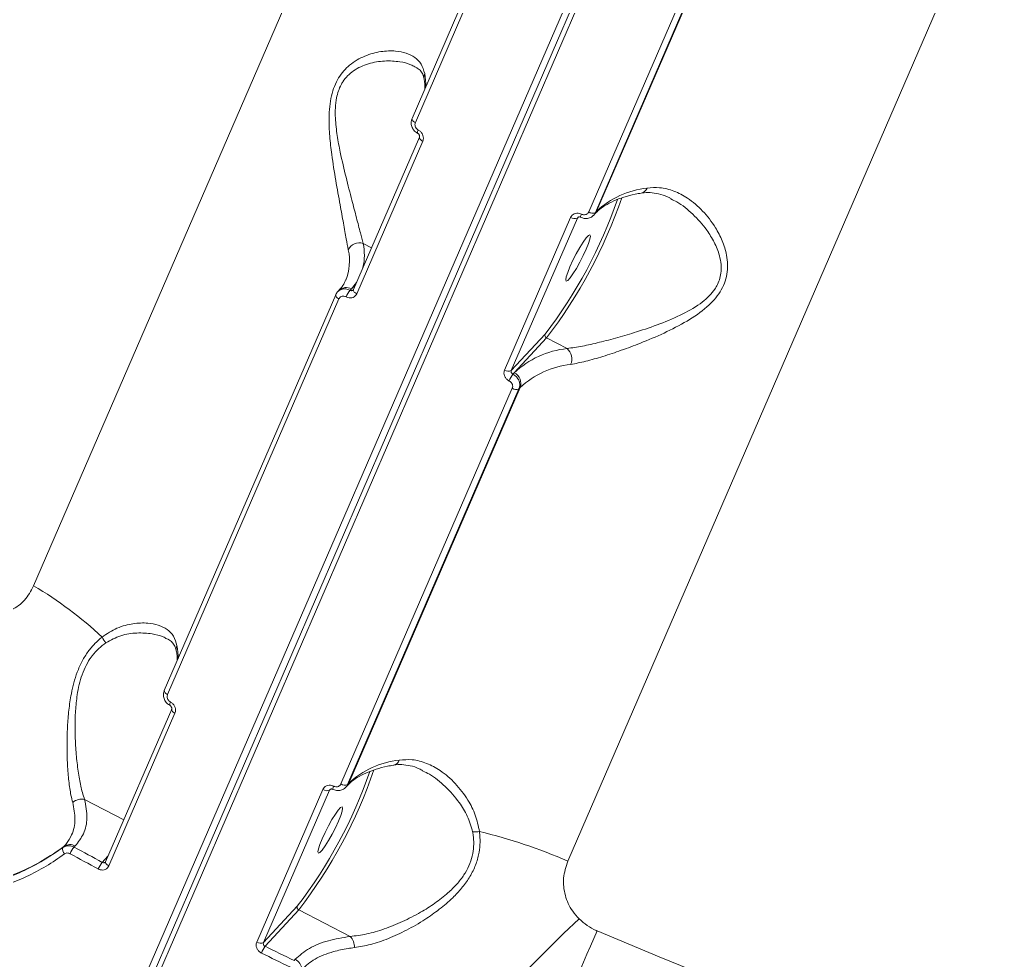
# Model space of a CAD drawing. Header units: millimetres. Extents: x -5550 to 7488, y -4093 to 4627.
# Drawn here: x -3316.1 to -3147.2, y 274.5 to 437.4 of the extents above; entities that cross this region are included whole.
import ezdxf

# ---------------------------------------------------------------- set-up
doc = ezdxf.new("R2010")
doc.units = ezdxf.units.MM
doc.layers.add('DIKOM_ОБЪЕКТ', color=7, linetype='Continuous')

msp = doc.modelspace()

# ---------------------------------------------------------------- linework, layer by layer
at = {"layer": 'DIKOM_ОБЪЕКТ', "color": 7, "linetype": 'Continuous', "lineweight": 15}
for p, q in [((-3132.251, 646.156), (-3305.244, 246.708)), ((-3131.094, 645.981), (-3304.087, 246.533)), ((-3303.479, 245.798), (-3130.486, 645.246)), ((-3188.566, 628.219), (-3313.664, 339.362)), ((-3221.217, 291.695), (-3096.119, 580.552)), ((-3218.497, 488.793), (-3248.164, 420.293)), ((-3247.593, 419.579), (-3217.927, 488.079)), ((-3187.922, 472.608), (-3217.588, 404.107)), ((-3216.432, 404.007), (-3186.765, 472.508)), ((-3186.56, 472.729), (-3216.226, 404.229)), ((-3246.885, 417.063), (-3258.323, 390.654)), ((-3257.747, 389.936), (-3246.31, 416.346)), ((-3216.727, 403.554), (-3216.521, 403.776)), ((-3216.226, 404.229), (-3216.432, 404.007)), ((-3220.717, 403.15), (-3232.154, 376.74)), ((-3230.993, 376.638), (-3219.555, 403.048)), ((-3219.555, 403.048), (-3219.407, 403.207)), ((-3219.555, 403.048), (-3219.479, 403.161)), ((-3256.627, 398.66), (-3255.179, 397.913)), ((-3260.85, 390.487), (-3261.057, 390.265)), ((-3258.67, 390.778), (-3258.888, 390.543)), ((-3257.919, 391.587), (-3258.67, 390.778)), ((-3261.388, 389.757), (-3291.054, 321.256)), ((-3290.484, 320.542), (-3260.818, 389.042)), ((-3261.351, 389.813), (-3261.388, 389.757)), ((-3225.15, 382.935), (-3230.993, 376.638)), ((-3230.497, 376.251), (-3224.888, 382.295)), ((-3221.322, 380.456), (-3224.888, 382.295)), ((-3230.715, 376.016), (-3230.497, 376.251)), ((-3230.812, 373.571), (-3260.479, 305.071)), ((-3259.322, 304.971), (-3229.656, 373.471)), ((-3229.451, 373.693), (-3259.117, 305.192)), ((-3229.656, 373.471), (-3229.451, 373.693)), ((-3289.776, 318.027), (-3301.214, 291.617)), ((-3300.638, 290.899), (-3289.2, 317.309)), ((-3263.608, 304.113), (-3275.045, 277.703)), ((-3262.446, 304.011), (-3262.298, 304.171)), ((-3262.446, 304.011), (-3262.369, 304.124)), ((-3259.618, 304.517), (-3259.412, 304.74)), ((-3259.117, 305.192), (-3259.322, 304.971)), ((-3273.884, 277.601), (-3262.446, 304.011)), ((-3304.846, 302.371), (-3298.07, 298.877)), ((-3308.417, 294.245), (-3308.589, 294.06)), ((-3306.641, 294.139), (-3306.455, 294.34)), ((-3300.809, 292.55), (-3301.778, 291.506)), ((-3268.04, 283.898), (-3273.884, 277.601)), ((-3273.605, 276.98), (-3267.779, 283.258)), ((-3258.885, 278.673), (-3267.779, 283.258)), ((-3268.399, 274.717), (-3268.585, 274.516))]:
    msp.add_line(p, q, dxfattribs=at)
at = {"layer": 'DIKOM_ОБЪЕКТ', "color": 7, "linetype": 'Continuous', "lineweight": 15, "flags": 128}
for points in [[(-3248.164, 420.293), (-3248.169, 420.278), (-3248.179, 420.191), (-3248.154, 420.094), (-3248.097, 419.99), (-3248.008, 419.883), (-3247.891, 419.776), (-3247.752, 419.673), (-3247.593, 419.579)], [(-3246.884, 417.067), (-3246.891, 417.047), (-3246.901, 416.961), (-3246.876, 416.864), (-3246.817, 416.759), (-3246.728, 416.651), (-3246.61, 416.544), (-3246.469, 416.441), (-3246.31, 416.346)], [(-3216.521, 403.776), (-3216.399, 403.924), (-3216.226, 404.229)], [(-3218.028, 397.651), (-3218.538, 396.543), (-3219.121, 395.403), (-3219.728, 394.323), (-3220.311, 393.389), (-3220.823, 392.679), (-3221.222, 392.248), (-3221.477, 392.133), (-3221.565, 392.343), (-3221.48, 392.86), (-3221.23, 393.643), (-3220.833, 394.628), (-3220.323, 395.736), (-3219.741, 396.876), (-3219.134, 397.957), (-3218.55, 398.89), (-3218.038, 399.6), (-3217.639, 400.031), (-3217.385, 400.146), (-3217.297, 399.936), (-3217.381, 399.419), (-3217.632, 398.636), (-3218.028, 397.651)], [(-3258.67, 390.778), (-3258.002, 391.587), (-3257.78, 391.908)], [(-3258.323, 390.654), (-3258.329, 390.638), (-3258.338, 390.551), (-3258.313, 390.454), (-3258.255, 390.349), (-3258.165, 390.241), (-3258.048, 390.134), (-3257.907, 390.031), (-3257.747, 389.936)], [(-3261.388, 389.757), (-3261.394, 389.741), (-3261.404, 389.655), (-3261.379, 389.558), (-3261.321, 389.454), (-3261.233, 389.347), (-3261.116, 389.24), (-3260.976, 389.137), (-3260.818, 389.042)], [(-3291.054, 321.256), (-3291.06, 321.241), (-3291.07, 321.155), (-3291.045, 321.058), (-3290.988, 320.954), (-3290.899, 320.846), (-3290.782, 320.739), (-3290.642, 320.636), (-3290.484, 320.542)], [(-3289.774, 318.031), (-3289.782, 318.011), (-3289.791, 317.924), (-3289.766, 317.827), (-3289.708, 317.723), (-3289.619, 317.615), (-3289.501, 317.507), (-3289.36, 317.404), (-3289.2, 317.309)], [(-3259.412, 304.74), (-3259.29, 304.888), (-3259.117, 305.192)], [(-3260.919, 298.614), (-3261.429, 297.507), (-3262.011, 296.366), (-3262.619, 295.286), (-3263.202, 294.352), (-3263.714, 293.642), (-3264.113, 293.212), (-3264.367, 293.097), (-3264.456, 293.306), (-3264.371, 293.824), (-3264.12, 294.606), (-3263.724, 295.592), (-3263.214, 296.699), (-3262.632, 297.839), (-3262.024, 298.92), (-3261.441, 299.853), (-3260.929, 300.564), (-3260.53, 300.994), (-3260.276, 301.109), (-3260.188, 300.899), (-3260.272, 300.382), (-3260.523, 299.599), (-3260.919, 298.614)], [(-3301.778, 291.506), (-3302.388, 291.834), (-3302.996, 292.162), (-3303.605, 292.491), (-3304.213, 292.819), (-3304.821, 293.149), (-3305.428, 293.478), (-3306.035, 293.808), (-3306.641, 294.139)], [(-3307.355, 293.002), (-3306.747, 292.67), (-3306.139, 292.34), (-3305.531, 292.009), (-3304.921, 291.679), (-3304.312, 291.349), (-3303.702, 291.02), (-3303.092, 290.691), (-3302.481, 290.363)], [(-3301.214, 291.617), (-3301.22, 291.601), (-3301.229, 291.515), (-3301.204, 291.417), (-3301.146, 291.313), (-3301.056, 291.205), (-3300.939, 291.097), (-3300.798, 290.994), (-3300.638, 290.899)], [(-3252.317, 242.136), (-3251.289, 244.036), (-3250.013, 246.15), (-3248.502, 248.456), (-3246.771, 250.933), (-3244.837, 253.555), (-3242.719, 256.297), (-3240.438, 259.131), (-3238.017, 262.03), (-3235.479, 264.965), (-3232.85, 267.907), (-3230.155, 270.827), (-3227.421, 273.696), (-3224.675, 276.486), (-3221.945, 279.169), (-3219.256, 281.719)], [(-3220.93, 268.528), (-3220.311, 269.968), (-3219.697, 271.397), (-3219.086, 272.814), (-3218.482, 274.216), (-3217.885, 275.601), (-3217.295, 276.967), (-3216.713, 278.312), (-3216.141, 279.634)], [(-3140.3, 251.288), (-3151.18, 254.854), (-3162.061, 258.588), (-3172.934, 262.485), (-3183.789, 266.542), (-3194.615, 270.755), (-3205.402, 275.12), (-3216.141, 279.634)], [(-3274.241, 275.801), (-3273.613, 275.491), (-3272.984, 275.182), (-3272.356, 274.872), (-3271.727, 274.564), (-3271.098, 274.255), (-3270.468, 273.947), (-3269.838, 273.639), (-3269.208, 273.332)], [(-3268.585, 274.516), (-3269.213, 274.823), (-3269.842, 275.13), (-3270.47, 275.437), (-3271.098, 275.745), (-3271.725, 276.053), (-3272.352, 276.361), (-3272.979, 276.67), (-3273.605, 276.98)]]:
    msp.add_lwpolyline(points, dxfattribs=at)
at = {"layer": 'DIKOM_ОБЪЕКТ', "color": 7, "linetype": 'Continuous', "lineweight": 15}
for centre, radius, start, end in [((-3244.561, 427.452), 1.547, 156.1264, 190.23229), ((-3255.941, 426.093), 10.161, 358.27331, 11.2668), ((-3246.448, 417.843), 0.771, 145.04869, 188.95852), ((-3205.892, 393.217), 15.102, 96.06855, 133.18116), ((-3208.771, 408.705), 1.367, 282.26367, 339.81717), ((-3290.858, 433.321), 82.804, 322.51827, 340.93419), ((-3292.403, 434.111), 85.107, 322.49482, 341.11573), ((-3216.922, 405.071), 1.171, 235.37086, 294.75186), ((-3220.046, 404.116), 1.176, 235.23237, 294.67999), ((-3217.866, 403.13), 1.141, 148.59686, 177.4381), ((-3257.251, 396.576), 2.176, 73.34838, 153.63322), ((-3267.785, 395.645), 8.792, 337.60919, 12.45762), ((-3266.259, 396.652), 9.839, 347.33561, 11.77895), ((-3259.568, 389.19), 1.824, 60.48773, 134.66955), ((-3255.783, 387.848), 4.111, 139.04517, 157.83318), ((-3224.668, 382.759), 0.513, 159.92359, 244.55284), ((-3219.644, 364.685), 15.861, 96.07318, 133.17611), ((-3223.007, 378.638), 2.479, 337.71714, 47.18629), ((-3231.484, 377.706), 1.175, 235.22253, 294.68776), ((-3219.114, 362.676), 15.107, 96.07436, 133.17417), ((-3225.17, 372.267), 6.694, 145.93458, 157.41138), ((-3231.377, 374.398), 2.052, 339.88944, 64.58158), ((-3230.147, 374.533), 1.169, 235.3154, 294.80733), ((-3347.448, 281.779), 66.762, 46.88428, 59.59987), ((-3299.08, 331.611), 2.95, 201.83205, 225.16057), ((-3287.451, 328.416), 1.547, 156.1276, 190.2311), ((-3298.831, 327.056), 10.161, 358.27331, 11.2668), ((-3289.343, 318.808), 0.767, 144.95137, 189.09137), ((-3248.781, 294.176), 15.106, 96.07462, 133.1751), ((-3251.661, 309.668), 1.366, 282.24761, 339.84889), ((-3335.278, 335.066), 85.089, 322.49285, 341.1177), ((-3333.754, 334.286), 82.808, 322.51947, 340.93439), ((-3262.937, 305.079), 1.175, 235.22253, 294.68776), ((-3260.752, 304.091), 1.146, 148.66331, 177.37165), ((-3259.813, 306.034), 1.171, 235.36487, 294.75786), ((-3305.403, 300.142), 2.298, 75.95481, 130.93044), ((-3237.226, 300.204), 3.444, 262.32567, 282.10881), ((-3256.375, 212.459), 86.686, 66.07276, 76.7477), ((-3307.642, 293.714), 1.009, 159.9372, 227.44958), ((-3307.36, 292.715), 1.86, 60.87564, 124.64709), ((-3303.78, 291.549), 3.859, 137.85619, 157.89582), ((-3298.677, 288.813), 4.107, 139.02736, 157.83366), ((-3267.559, 283.722), 0.513, 159.86006, 244.57977), ((-3274.375, 278.669), 1.175, 235.22262, 294.68767), ((-3260.621, 276.912), 2.472, 355.99079, 45.39983), ((-3268.037, 273.217), 6.72, 145.94811, 157.37988), ((-3269.379, 272.78), 2.171, 5.88464, 63.14526)]:
    msp.add_arc(centre, radius, start, end, dxfattribs=at)
for points, knots in [([(-3565.733, 521.392), (-3565.754, 520.679), (-3565.83, 518.178), (-3565.65, 513.785), (-3565.199, 508.219), (-3564.434, 502.555), (-3563.379, 496.806), (-3562.028, 490.974), (-3560.385, 485.065), (-3558.449, 479.081), (-3556.223, 473.029), (-3553.707, 466.913), (-3550.905, 460.738), (-3547.818, 454.508), (-3544.45, 448.229), (-3540.801, 441.904), (-3536.876, 435.539), (-3532.678, 429.138), (-3528.209, 422.707), (-3523.473, 416.25), (-3518.474, 409.772), (-3513.215, 403.278), (-3507.702, 396.772), (-3501.936, 390.26), (-3495.924, 383.746), (-3489.67, 377.235), (-3483.178, 370.732), (-3476.453, 364.242), (-3469.501, 357.77), (-3462.326, 351.32), (-3454.934, 344.898), (-3447.331, 338.507), (-3439.522, 332.153), (-3431.514, 325.841), (-3423.311, 319.575), (-3414.921, 313.36), (-3406.35, 307.201), (-3397.604, 301.102), (-3388.689, 295.067), (-3379.613, 289.102), (-3370.382, 283.211), (-3361.003, 277.397), (-3351.483, 271.667), (-3341.83, 266.023), (-3332.05, 260.47), (-3322.15, 255.013), (-3313.255, 250.245), (-3307.637, 247.324), (-3305.389, 246.155)], [0, 0, 0, 0, 0.0088208, 0.0309504, 0.0530921, 0.0752452, 0.0974091, 0.1195824, 0.1417639, 0.1639521, 0.1861458, 0.2083441, 0.2305454, 0.252749, 0.2749543, 0.2971604, 0.3193668, 0.3415735, 0.3637795, 0.3859848, 0.4081893, 0.4303926, 0.4525954, 0.4747966, 0.4969974, 0.5191965, 0.5413949, 0.5635924, 0.5857886, 0.6079841, 0.6301785, 0.6523723, 0.6745648, 0.6967567, 0.7189483, 0.7411388, 0.7633286, 0.7855179, 0.8077068, 0.8298952, 0.8520827, 0.8742703, 0.8964575, 0.9186441, 0.9408305, 0.9630167, 0.9852027, 1, 1, 1, 1]), ([(-3245.975, 428.078), (-3246.147, 428.644), (-3246.491, 429.776), (-3247.631, 430.913), (-3249.142, 431.667), (-3251.115, 432.044), (-3253.545, 431.966), (-3256.301, 431.226), (-3258.902, 429.782), (-3260.686, 427.821), (-3261.643, 425.879), (-3262.165, 424.193), (-3262.455, 422.34), (-3262.575, 419.988), (-3262.447, 417.2), (-3262.023, 413.544), (-3261.383, 409.506), (-3260.655, 405.507), (-3260.039, 402.118), (-3259.556, 399.451), (-3259.312, 398.143), (-3259.2, 397.542)], [0, 0, 0, 0, 0.055475, 0.1110243, 0.1664979, 0.2220062, 0.2900234, 0.357962, 0.4226744, 0.477405, 0.5052462, 0.5330931, 0.5627074, 0.5923749, 0.6404283, 0.6885805, 0.7603254, 0.8320615, 0.8909992, 0.9498676, 1, 1, 1, 1]), ([(-3256.627, 398.66), (-3256.783, 399.248), (-3257.121, 400.522), (-3257.782, 403.082), (-3258.622, 406.298), (-3259.601, 410.101), (-3260.502, 413.89), (-3261.152, 417.344), (-3261.453, 419.931), (-3261.472, 422.131), (-3261.251, 424.137), (-3260.737, 425.656), (-3260.019, 426.874), (-3259.325, 427.731), (-3257.865, 428.941), (-3255.649, 429.898), (-3252.867, 430.335), (-3250.413, 430.175), (-3248.672, 429.779), (-3247.934, 429.349), (-3247.71, 429.219)], [0, 0, 0, 0, 0.0593362, 0.1286027, 0.1997494, 0.2839093, 0.3702823, 0.4255924, 0.4820324, 0.5148647, 0.5485722, 0.5968276, 0.6096807, 0.6397883, 0.6708984, 0.7452232, 0.8244081, 0.9057706, 0.9714109, 1, 1, 1, 1]), ([(-3247.695, 429.245), (-3247.544, 429.174), (-3247.091, 428.96), (-3246.636, 428.48), (-3246.252, 427.902), (-3246.134, 427.347), (-3246.092, 427.152)], [0, 0, 0, 0, 0.1589801, 0.4760333, 0.8151321, 1, 1, 1, 1]), ([(-3246.081, 427.169), (-3246.035, 426.904), (-3245.927, 426.29), (-3245.934, 425.742), (-3245.939, 425.43)], [0, 0, 0, 0, 0.4317336, 1, 1, 1, 1]), ([(-3248.147, 420.285), (-3248.213, 420.108), (-3248.359, 419.716), (-3248.29, 419.036), (-3247.986, 418.374), (-3247.582, 417.919), (-3247.276, 417.778), (-3247.199, 417.743)], [0, 0, 0, 0, 0.1909171, 0.4220346, 0.6636783, 0.9155459, 1, 1, 1, 1]), ([(-3247.08, 418.285), (-3247.174, 418.347), (-3247.362, 418.47), (-3247.561, 418.753), (-3247.667, 419.069), (-3247.671, 419.357), (-3247.615, 419.516), (-3247.593, 419.579)], [0, 0, 0, 0, 0.2152318, 0.430203, 0.6450098, 0.8594925, 1, 1, 1, 1]), ([(-3247.209, 417.72), (-3247.202, 417.717), (-3247.153, 417.696), (-3247.059, 417.619), (-3246.954, 417.496), (-3246.885, 417.353), (-3246.857, 417.218), (-3246.864, 417.115), (-3246.881, 417.082), (-3246.888, 417.067)], [0, 0, 0, 0, 0.027698, 0.183451, 0.3446361, 0.5060195, 0.6757558, 0.8621082, 1, 1, 1, 1]), ([(-3246.31, 416.346), (-3246.276, 416.44), (-3246.193, 416.679), (-3246.198, 417.111), (-3246.358, 417.583), (-3246.657, 418.007), (-3246.939, 418.192), (-3247.08, 418.285)], [0, 0, 0, 0, 0.1406302, 0.355079, 0.5699142, 0.7849324, 1, 1, 1, 1]), ([(-3220.713, 377.698), (-3219.861, 377.865), (-3218.155, 378.201), (-3215.152, 379.071), (-3211.964, 380.124), (-3208.404, 381.457), (-3204.538, 383.083), (-3200.583, 385.115), (-3197.172, 387.432), (-3195.047, 389.76), (-3194.048, 391.748), (-3193.602, 393.352), (-3193.501, 395.001), (-3193.731, 396.977), (-3194.422, 399.158), (-3195.802, 401.784), (-3197.797, 404.36), (-3200.277, 406.473), (-3202.805, 407.801), (-3205.177, 408.433), (-3206.76, 408.296), (-3207.488, 408.234)], [0, 0, 0, 0, 0.0554768, 0.1110239, 0.1664963, 0.2220043, 0.290024, 0.3579618, 0.4226759, 0.477408, 0.5052487, 0.5330956, 0.5627113, 0.5923763, 0.6404288, 0.6885814, 0.7603252, 0.8320619, 0.8910004, 0.9498674, 1, 1, 1, 1]), ([(-3216.521, 403.776), (-3216.358, 403.942), (-3215.863, 404.446), (-3214.831, 405.212), (-3213.323, 406.018), (-3211.561, 406.681), (-3209.916, 407.114), (-3208.837, 407.306), (-3208.486, 407.369)], [0, 0, 0, 0, 0.1024911, 0.3106812, 0.5124673, 0.7099334, 0.9057097, 1, 1, 1, 1]), ([(-3208.487, 407.338), (-3208.329, 407.372), (-3207.698, 407.509), (-3206.578, 407.464), (-3205.096, 407.161), (-3204, 406.785), (-3203.425, 406.438), (-3203.355, 406.396)], [0, 0, 0, 0, 0.0914229, 0.3654725, 0.6566099, 0.9579258, 1, 1, 1, 1]), ([(-3203.364, 406.347), (-3203.019, 406.185), (-3201.678, 405.554), (-3199.523, 403.78), (-3197.357, 401.37), (-3195.807, 398.898), (-3194.983, 396.872), (-3194.636, 395.04), (-3194.646, 393.262), (-3195.114, 391.8), (-3195.895, 390.509), (-3196.699, 389.542), (-3198.469, 387.994), (-3201.352, 386.33), (-3205.242, 384.684), (-3209.067, 383.393), (-3212.593, 382.34), (-3215.761, 381.516), (-3218.752, 380.837), (-3220.466, 380.583), (-3221.322, 380.456)], [0, 0, 0, 0, 0.0295207, 0.1148081, 0.2000956, 0.2560544, 0.311878, 0.3451938, 0.3784275, 0.4266917, 0.4395465, 0.470126, 0.5007738, 0.5751114, 0.6553532, 0.735704, 0.8019481, 0.8681524, 0.9341203, 1, 1, 1, 1]), ([(-3218.84, 403.724), (-3218.942, 403.767), (-3219.198, 403.875), (-3219.639, 403.913), (-3220.1, 403.802), (-3220.492, 403.545), (-3220.642, 403.282), (-3220.717, 403.15)], [0, 0, 0, 0, 0.1418573, 0.3566957, 0.5713183, 0.7856997, 1, 1, 1, 1]), ([(-3217.588, 404.107), (-3217.638, 404.019), (-3217.738, 403.844), (-3217.999, 403.672), (-3218.307, 403.598), (-3218.601, 403.623), (-3218.772, 403.695), (-3218.84, 403.724)], [0, 0, 0, 0, 0.2142306, 0.4285543, 0.6431199, 0.8580849, 1, 1, 1, 1]), ([(-3216.791, 403.496), (-3216.783, 403.501), (-3216.608, 403.618), (-3216.518, 403.817), (-3216.432, 404.007)], [0, 0, 0, 0, 0.0438141, 1, 1, 1, 1]), ([(-3219.473, 403.157), (-3219.462, 403.172), (-3219.433, 403.21), (-3219.326, 403.249), (-3219.166, 403.236), (-3219.052, 403.218), (-3219.007, 403.181), (-3219.006, 403.181)], [0, 0, 0, 0, 0.2168323, 0.5705128, 0.7844079, 0.9981247, 1, 1, 1, 1]), ([(-3218.999, 403.197), (-3218.792, 403.109), (-3218.343, 402.919), (-3217.625, 402.991), (-3217.072, 403.204), (-3216.871, 403.445), (-3216.815, 403.512)], [0, 0, 0, 0, 0.2765753, 0.6020989, 0.8887327, 1, 1, 1, 1]), ([(-3259.678, 392.328), (-3259.73, 392.185), (-3259.924, 391.646), (-3260.351, 391.052), (-3260.751, 390.6), (-3260.85, 390.487)], [0, 0, 0, 0, 0.2141444, 0.8039823, 1, 1, 1, 1]), ([(-3261.006, 390.314), (-3261.009, 390.312), (-3261.178, 390.199), (-3261.265, 390.004), (-3261.351, 389.813)], [0, 0, 0, 0, 0.0202733, 1, 1, 1, 1]), ([(-3258.888, 390.543), (-3259.021, 390.603), (-3259.355, 390.754), (-3259.929, 390.812), (-3260.543, 390.685), (-3260.852, 390.437), (-3261.006, 390.314)], [0, 0, 0, 0, 0.1814558, 0.4563118, 0.7310146, 1, 1, 1, 1]), ([(-3258.358, 390.603), (-3258.362, 390.597), (-3258.392, 390.551), (-3258.489, 390.5), (-3258.634, 390.466), (-3258.775, 390.486), (-3258.855, 390.527), (-3258.888, 390.543)], [0, 0, 0, 0, 0.0326622, 0.2961994, 0.560498, 0.8249953, 1, 1, 1, 1]), ([(-3258.324, 390.655), (-3258.325, 390.651), (-3258.333, 390.623), (-3258.348, 390.613), (-3258.36, 390.604)], [0, 0, 0, 0, 0.1266323, 1, 1, 1, 1]), ([(-3260.818, 389.042), (-3260.768, 389.13), (-3260.668, 389.305), (-3260.411, 389.471), (-3260.11, 389.539), (-3259.822, 389.507), (-3259.656, 389.43), (-3259.59, 389.399)], [0, 0, 0, 0, 0.2142671, 0.4285675, 0.6431782, 0.8581099, 1, 1, 1, 1]), ([(-3259.59, 389.399), (-3259.491, 389.353), (-3259.241, 389.238), (-3258.81, 389.189), (-3258.357, 389.292), (-3257.971, 389.542), (-3257.822, 389.805), (-3257.747, 389.936)], [0, 0, 0, 0, 0.1418574, 0.3567987, 0.5713577, 0.785787, 1, 1, 1, 1]), ([(-3232.154, 376.74), (-3232.187, 376.646), (-3232.271, 376.408), (-3232.261, 375.98), (-3232.094, 375.516), (-3231.784, 375.103), (-3231.495, 374.926), (-3231.35, 374.838)], [0, 0, 0, 0, 0.1405842, 0.355123, 0.5698277, 0.784879, 1, 1, 1, 1]), ([(-3230.715, 376.016), (-3230.764, 376.044), (-3230.863, 376.1), (-3230.969, 376.234), (-3231.027, 376.386), (-3231.031, 376.527), (-3231.004, 376.606), (-3230.993, 376.638)], [0, 0, 0, 0, 0.2154266, 0.4307279, 0.6453004, 0.8597227, 1, 1, 1, 1]), ([(-3229.656, 373.471), (-3229.612, 373.597), (-3229.501, 373.914), (-3229.513, 374.485), (-3229.732, 375.106), (-3230.14, 375.659), (-3230.523, 375.897), (-3230.715, 376.016)], [0, 0, 0, 0, 0.1407006, 0.3554126, 0.5702349, 0.7851214, 1, 1, 1, 1]), ([(-3231.35, 374.838), (-3231.253, 374.779), (-3231.06, 374.662), (-3230.853, 374.387), (-3230.742, 374.077), (-3230.735, 373.792), (-3230.79, 373.634), (-3230.812, 373.571)], [0, 0, 0, 0, 0.2151016, 0.4302286, 0.6450494, 0.8594813, 1, 1, 1, 1]), ([(-3313.664, 339.362), (-3314.143, 338.492), (-3315.092, 336.768), (-3317.415, 335.093), (-3319.739, 334.405), (-3321.218, 334.522), (-3321.746, 334.564)], [0, 0, 0, 0, 0.2885595, 0.5716226, 0.8470308, 1, 1, 1, 1]), ([(-3288.866, 329.042), (-3289.038, 329.608), (-3289.381, 330.74), (-3290.522, 331.877), (-3292.033, 332.63), (-3294.007, 333.011), (-3296.431, 332.915), (-3299.191, 332.248), (-3300.963, 331.078), (-3301.818, 330.514)], [0, 0, 0, 0, 0.1316621, 0.2634903, 0.3951432, 0.5268739, 0.6883006, 0.8495392, 1, 1, 1, 1]), ([(-3301.16, 329.519), (-3300.311, 329.972), (-3298.527, 330.923), (-3295.744, 331.294), (-3293.288, 331.137), (-3291.554, 330.74), (-3290.813, 330.308), (-3290.591, 330.178)], [0, 0, 0, 0, 0.222061, 0.4666284, 0.7115375, 0.9134512, 1, 1, 1, 1]), ([(-3301.818, 330.514), (-3302.237, 330.157), (-3303.084, 329.437), (-3304.258, 328.035), (-3305.302, 326.362), (-3306.371, 323.959), (-3307.137, 321.037), (-3307.604, 317.827), (-3307.847, 314.75), (-3307.921, 311.538), (-3307.833, 308.367), (-3307.599, 305.511), (-3307.283, 303.36), (-3307.011, 302.285), (-3306.908, 301.877)], [0, 0, 0, 0, 0.0603677, 0.1220467, 0.1825868, 0.2452018, 0.3548651, 0.4358148, 0.5191031, 0.6213415, 0.7265977, 0.8297218, 0.9355778, 1, 1, 1, 1]), ([(-3304.846, 302.371), (-3304.976, 302.771), (-3305.317, 303.816), (-3305.768, 305.907), (-3306.166, 308.645), (-3306.432, 311.72), (-3306.531, 314.772), (-3306.447, 317.741), (-3306.146, 320.778), (-3305.527, 323.497), (-3304.602, 325.662), (-3303.96, 326.703), (-3303.231, 327.674), (-3302.414, 328.58), (-3301.582, 329.203), (-3301.16, 329.519)], [0, 0, 0, 0, 0.0653894, 0.1703663, 0.2779416, 0.3818121, 0.48841, 0.5695662, 0.652797, 0.7604225, 0.815162, 0.8718879, 0.8800492, 0.9391992, 1, 1, 1, 1]), ([(-3290.518, 330.199), (-3290.273, 330.052), (-3289.763, 329.745), (-3289.335, 329.162), (-3289.062, 328.631), (-3289.001, 328.21), (-3288.986, 328.108)], [0, 0, 0, 0, 0.3033164, 0.6319024, 0.9112428, 1, 1, 1, 1]), ([(-3288.972, 328.132), (-3288.925, 327.867), (-3288.817, 327.254), (-3288.825, 326.705), (-3288.829, 326.394)], [0, 0, 0, 0, 0.4317336, 1, 1, 1, 1]), ([(-3291.038, 321.249), (-3291.104, 321.071), (-3291.25, 320.679), (-3291.181, 320), (-3290.877, 319.337), (-3290.473, 318.882), (-3290.167, 318.741), (-3290.09, 318.706)], [0, 0, 0, 0, 0.1908421, 0.4220367, 0.6636795, 0.9155462, 1, 1, 1, 1]), ([(-3289.971, 319.248), (-3290.065, 319.31), (-3290.253, 319.434), (-3290.452, 319.716), (-3290.558, 320.032), (-3290.561, 320.32), (-3290.506, 320.479), (-3290.484, 320.542)], [0, 0, 0, 0, 0.2151119, 0.4301808, 0.6449959, 0.8594871, 1, 1, 1, 1]), ([(-3422.927, 317.776), (-3419.594, 315.306), (-3410.615, 308.652), (-3395.372, 297.996), (-3377.084, 285.915), (-3357.98, 274.026), (-3338.107, 262.38), (-3317.514, 251.023), (-3296.654, 240.205), (-3275.605, 229.951), (-3254.448, 220.271), (-3232.838, 211.01), (-3210.832, 202.217), (-3188.499, 193.935), (-3166.329, 186.347), (-3144.396, 179.462), (-3122.765, 173.275), (-3101.083, 167.684), (-3079.426, 162.736), (-3057.87, 158.463), (-3036.891, 154.96), (-3016.546, 152.221), (-2996.879, 150.223), (-2977.569, 148.933), (-2958.702, 148.387), (-2940.354, 148.605), (-2922.929, 149.583), (-2906.466, 151.298), (-2890.981, 153.715), (-2876.221, 156.871), (-2862.271, 160.79), (-2849.198, 165.474), (-2837.801, 170.597), (-2827.92, 176.016), (-2819.448, 181.636), (-2812.751, 186.803), (-2809.234, 190.278), (-2807.949, 191.548)], [0, 0, 0, 0, 0.0172867, 0.0465704, 0.0758765, 0.1051603, 0.1352946, 0.1654535, 0.1955878, 0.2248713, 0.2541776, 0.2834612, 0.3135956, 0.3437544, 0.3738887, 0.403172, 0.4324779, 0.4617614, 0.4918952, 0.5220535, 0.5521876, 0.5814711, 0.6107773, 0.6400606, 0.670195, 0.7003536, 0.7304878, 0.7597712, 0.7890773, 0.8183608, 0.8484949, 0.8786536, 0.9087878, 0.9342738, 0.9597896, 0.9853053, 1, 1, 1, 1]), ([(-3290.1, 318.683), (-3290.092, 318.68), (-3290.043, 318.659), (-3289.95, 318.583), (-3289.845, 318.459), (-3289.775, 318.316), (-3289.748, 318.181), (-3289.755, 318.079), (-3289.772, 318.045), (-3289.779, 318.031)], [0, 0, 0, 0, 0.0278267, 0.1835952, 0.344769, 0.5060423, 0.6757666, 0.8621948, 1, 1, 1, 1]), ([(-3289.2, 317.309), (-3289.167, 317.404), (-3289.084, 317.642), (-3289.089, 318.074), (-3289.249, 318.547), (-3289.548, 318.97), (-3289.83, 319.156), (-3289.971, 319.248)], [0, 0, 0, 0, 0.1406304, 0.3550623, 0.5699087, 0.7849272, 1, 1, 1, 1]), ([(-3236.503, 296.837), (-3236.7, 297.807), (-3237.095, 299.752), (-3238.593, 302.583), (-3240.62, 305.257), (-3243.098, 307.387), (-3245.625, 308.737), (-3248.022, 309.395), (-3249.63, 309.26), (-3250.379, 309.197)], [0, 0, 0, 0, 0.1281485, 0.2567357, 0.4268178, 0.596878, 0.7373078, 0.8775756, 1, 1, 1, 1]), ([(-3259.412, 304.74), (-3259.249, 304.906), (-3258.754, 305.409), (-3257.722, 306.176), (-3256.213, 306.982), (-3254.452, 307.644), (-3252.806, 308.077), (-3251.727, 308.27), (-3251.377, 308.332)], [0, 0, 0, 0, 0.102488, 0.310679, 0.5124716, 0.7099321, 0.9057093, 1, 1, 1, 1]), ([(-3251.376, 308.329), (-3251.364, 308.332), (-3250.886, 308.456), (-3249.927, 308.449), (-3248.466, 308.262), (-3247.23, 307.883), (-3246.504, 307.482), (-3246.284, 307.36)], [0, 0, 0, 0, 0.0070236, 0.2777024, 0.5665883, 0.8684413, 1, 1, 1, 1]), ([(-3246.276, 307.317), (-3245.897, 307.138), (-3244.536, 306.494), (-3242.36, 304.689), (-3240.156, 302.207), (-3238.476, 299.539), (-3237.951, 297.715), (-3237.686, 296.791)], [0, 0, 0, 0, 0.0987556, 0.3550394, 0.618043, 0.8063471, 1, 1, 1, 1]), ([(-3261.731, 304.687), (-3261.833, 304.73), (-3262.089, 304.838), (-3262.53, 304.877), (-3262.991, 304.765), (-3263.382, 304.509), (-3263.533, 304.245), (-3263.608, 304.113)], [0, 0, 0, 0, 0.141858, 0.356709, 0.5713441, 0.7857381, 1, 1, 1, 1]), ([(-3262.364, 304.12), (-3262.353, 304.135), (-3262.324, 304.174), (-3262.218, 304.212), (-3262.055, 304.201), (-3261.946, 304.177), (-3261.897, 304.144), (-3261.897, 304.144)], [0, 0, 0, 0, 0.2167821, 0.5703809, 0.7842265, 0.9978939, 1, 1, 1, 1]), ([(-3261.89, 304.16), (-3261.683, 304.073), (-3261.234, 303.882), (-3260.516, 303.954), (-3259.963, 304.168), (-3259.762, 304.408), (-3259.706, 304.475)], [0, 0, 0, 0, 0.2765723, 0.6021902, 0.8887231, 1, 1, 1, 1]), ([(-3260.479, 305.071), (-3260.529, 304.983), (-3260.629, 304.807), (-3260.89, 304.636), (-3261.198, 304.561), (-3261.492, 304.586), (-3261.663, 304.658), (-3261.731, 304.687)], [0, 0, 0, 0, 0.2141214, 0.4285258, 0.6431227, 0.8580712, 1, 1, 1, 1]), ([(-3259.682, 304.46), (-3259.674, 304.465), (-3259.499, 304.581), (-3259.409, 304.78), (-3259.322, 304.971)], [0, 0, 0, 0, 0.0438855, 1, 1, 1, 1]), ([(-3306.908, 301.877), (-3306.71, 300.876), (-3306.308, 298.843), (-3306.872, 296.503), (-3307.728, 295.028), (-3308.272, 294.41), (-3308.417, 294.245)], [0, 0, 0, 0, 0.3415002, 0.6929935, 0.9180062, 1, 1, 1, 1]), ([(-3306.455, 294.34), (-3305.94, 295.017), (-3304.851, 296.449), (-3304.243, 299.151), (-3304.643, 301.287), (-3304.846, 302.371)], [0, 0, 0, 0, 0.3069761, 0.648474, 1, 1, 1, 1]), ([(-3237.686, 296.791), (-3237.653, 296.602), (-3237.444, 295.394), (-3237.451, 293.53), (-3238.091, 291.296), (-3238.704, 290.085), (-3239.472, 288.88), (-3240.406, 287.687), (-3242.1, 286.025), (-3244.216, 284.38), (-3246.876, 282.701), (-3249.852, 281.177), (-3252.997, 279.925), (-3256.076, 279.019), (-3257.94, 278.789), (-3258.885, 278.673)], [0, 0, 0, 0, 0.0201013, 0.1287246, 0.1852689, 0.2440073, 0.254868, 0.3167921, 0.380589, 0.466422, 0.5546276, 0.6638284, 0.7761701, 0.8865575, 1, 1, 1, 1]), ([(-3258.155, 276.74), (-3257.226, 276.893), (-3255.37, 277.198), (-3252.299, 278.258), (-3249.122, 279.707), (-3246.133, 281.432), (-3243.431, 283.328), (-3241.291, 285.159), (-3239.56, 287.006), (-3238.225, 288.815), (-3237.213, 290.769), (-3236.423, 293.285), (-3236.328, 295.345), (-3236.48, 296.637), (-3236.503, 296.837)], [0, 0, 0, 0, 0.110099, 0.2202142, 0.3292835, 0.4383097, 0.5249614, 0.6115178, 0.6753374, 0.7390954, 0.8039936, 0.8688908, 0.9797305, 1, 1, 1, 1]), ([(-3325.571, 286.934), (-3323.951, 287.279), (-3320.692, 287.974), (-3316.215, 289.666), (-3312.074, 291.721), (-3309.64, 293.401), (-3308.417, 294.245)], [0, 0, 0, 0, 0.2598525, 0.5228357, 0.7602272, 1, 1, 1, 1]), ([(-3308.589, 294.06), (-3310.624, 292.717), (-3313.706, 290.681), (-3318.306, 288.788), (-3321.888, 287.64), (-3324.355, 287.167), (-3325.571, 286.934)], [0, 0, 0, 0, 0.3951689, 0.59867, 0.8021678, 1, 1, 1, 1]), ([(-3306.641, 294.139), (-3306.694, 294.165), (-3306.945, 294.29), (-3307.429, 294.407), (-3308.067, 294.363), (-3308.415, 294.161), (-3308.589, 294.06)], [0, 0, 0, 0, 0.0819001, 0.3880437, 0.6939901, 1, 1, 1, 1]), ([(-3325.678, 285.712), (-3324.435, 285.949), (-3321.951, 286.424), (-3318.353, 287.559), (-3314.856, 289.01), (-3311.478, 290.785), (-3309.375, 292.242), (-3308.324, 292.971)], [0, 0, 0, 0, 0.1978341, 0.3954986, 0.5931658, 0.7965875, 1, 1, 1, 1]), ([(-3308.324, 292.971), (-3308.237, 293.021), (-3308.064, 293.121), (-3307.746, 293.14), (-3307.506, 293.079), (-3307.382, 293.015), (-3307.355, 293.002)], [0, 0, 0, 0, 0.305672, 0.6117112, 0.9180439, 1, 1, 1, 1]), ([(-3302.481, 290.363), (-3302.382, 290.317), (-3302.132, 290.201), (-3301.701, 290.153), (-3301.248, 290.255), (-3300.862, 290.505), (-3300.712, 290.768), (-3300.638, 290.899)], [0, 0, 0, 0, 0.1418535, 0.3567889, 0.5713421, 0.7857656, 1, 1, 1, 1]), ([(-3301.249, 291.566), (-3301.252, 291.561), (-3301.283, 291.514), (-3301.379, 291.463), (-3301.524, 291.429), (-3301.665, 291.449), (-3301.746, 291.49), (-3301.778, 291.506)], [0, 0, 0, 0, 0.0326737, 0.2963038, 0.560371, 0.8253554, 1, 1, 1, 1]), ([(-3301.215, 291.618), (-3301.216, 291.614), (-3301.224, 291.586), (-3301.238, 291.576), (-3301.251, 291.567)], [0, 0, 0, 0, 0.1261122, 1, 1, 1, 1]), ([(-3219.256, 281.719), (-3219.643, 282.149), (-3220.725, 283.352), (-3221.79, 285.787), (-3222.137, 288.838), (-3221.526, 290.737), (-3221.217, 291.695)], [0, 0, 0, 0, 0.152959, 0.4283596, 0.7114305, 1, 1, 1, 1]), ([(-3216.141, 279.634), (-3216.195, 279.657), (-3216.79, 279.917), (-3217.911, 280.523), (-3218.802, 281.315), (-3219.256, 281.719)], [0, 0, 0, 0, 0.046842, 0.5143292, 1, 1, 1, 1]), ([(-3275.045, 277.703), (-3275.078, 277.609), (-3275.161, 277.371), (-3275.152, 276.944), (-3274.985, 276.479), (-3274.675, 276.066), (-3274.385, 275.89), (-3274.241, 275.801)], [0, 0, 0, 0, 0.1406042, 0.3551225, 0.5698381, 0.7848811, 1, 1, 1, 1]), ([(-3273.605, 276.98), (-3273.655, 277.008), (-3273.754, 277.063), (-3273.86, 277.197), (-3273.918, 277.349), (-3273.922, 277.49), (-3273.895, 277.57), (-3273.884, 277.601)], [0, 0, 0, 0, 0.2156395, 0.4306829, 0.6453624, 0.8596844, 1, 1, 1, 1]), ([(-3258.885, 278.673), (-3260.183, 278.46), (-3262.858, 278.023), (-3266.127, 276.708), (-3267.634, 275.387), (-3268.399, 274.717)], [0, 0, 0, 0, 0.3175212, 0.6539173, 1, 1, 1, 1]), ([(-3267.22, 273.003), (-3266.517, 273.625), (-3265.091, 274.887), (-3262.231, 275.991), (-3259.798, 276.53), (-3258.521, 276.693), (-3258.155, 276.74)], [0, 0, 0, 0, 0.3362328, 0.6822344, 0.9087841, 1, 1, 1, 1])]:
    msp.add_open_spline(points, degree=3, knots=knots, dxfattribs=at)

doc.saveas('drawing.dxf')
